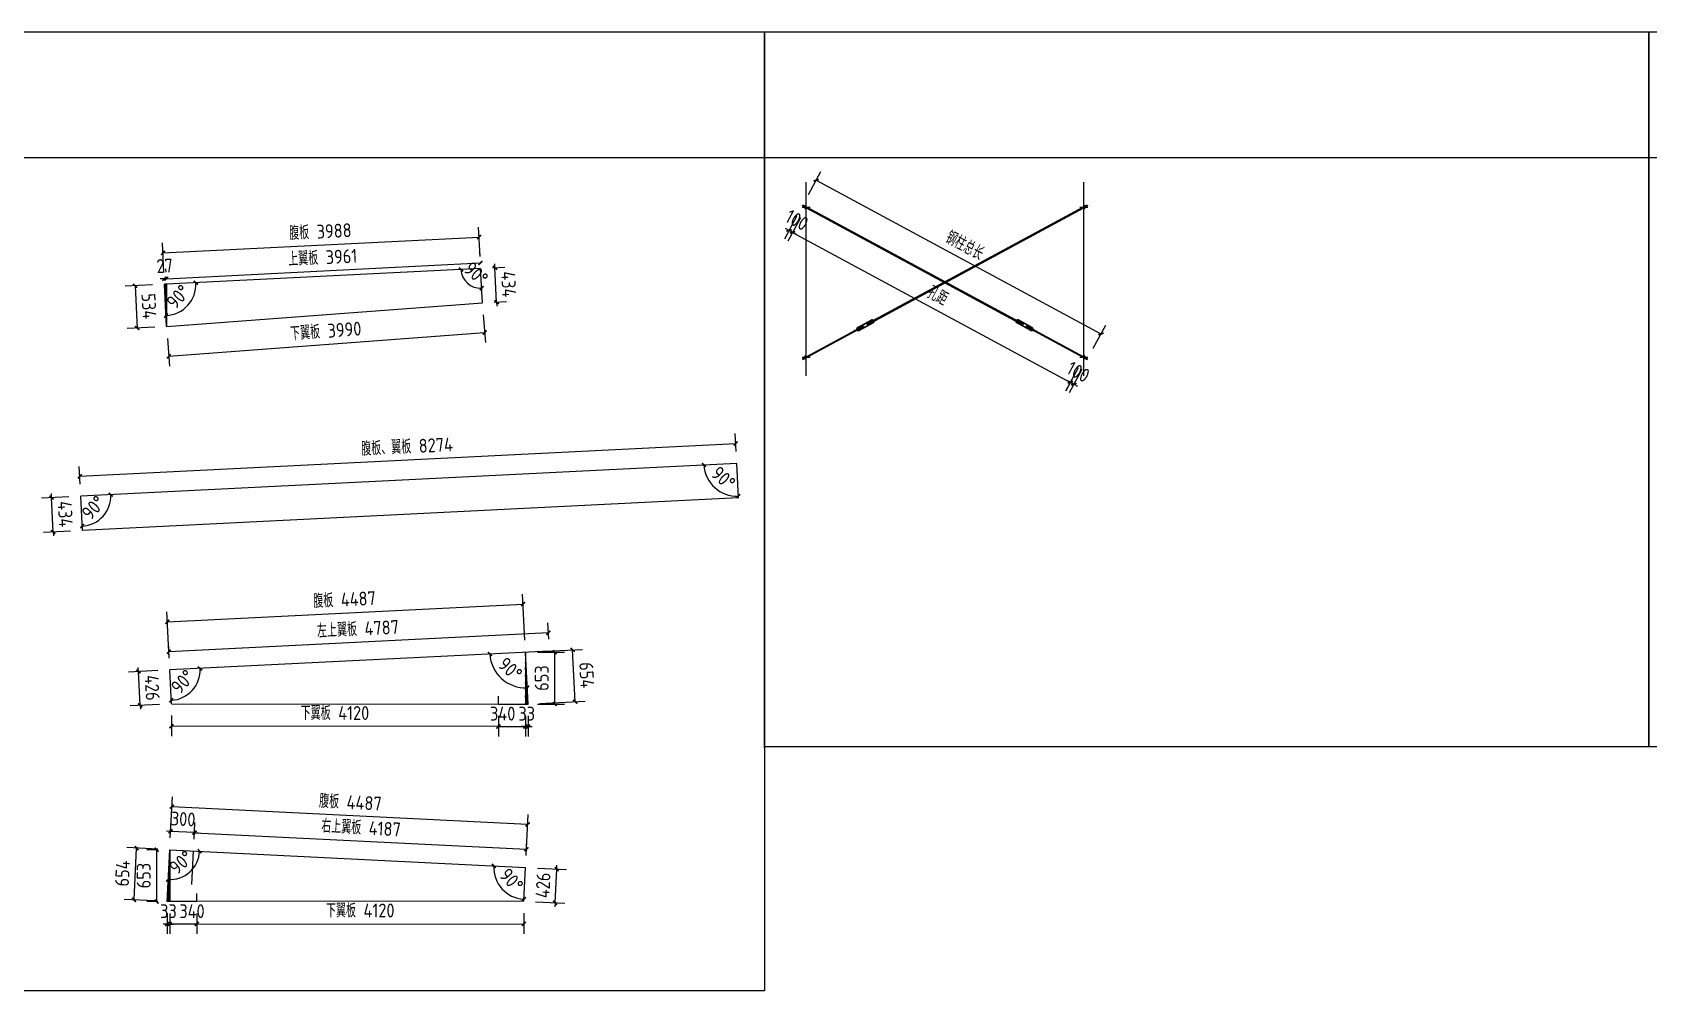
# Model space of a CAD drawing. Extents: x 102162 to 621267, y -39398 to 328893.
# Drawn here: x 547660 to 588387, y 296602 to 320757 of the extents above; entities that cross this region are included whole.
import ezdxf

# ---------------------------------------------------------------- set-up
doc = ezdxf.new("R2010")
doc.units = 0
doc.header["$LTSCALE"] = 1000
doc.header["$MEASUREMENT"] = 0
doc.layers.add('DOTE', color=1, linetype='Continuous')
doc.styles.get("Standard").update_dxf_attribs({"font": 'gbenor.shx', "bigfont": 'gbcbig.shx'})
doc.dimstyles.get("Standard").update_dxf_attribs({"dimscale": 100, "dimtxt": 3.5, "dimasz": 1, "dimexe": 2.5, "dimexo": 3, "dimgap": 1.5, "dimtad": 1, "dimdec": 0, "dimzin": 0, "dimdsep": 46, "dimtxsty": 'Standard', "dimblk": 'ARCHTICK', "dimcen": 0.09, "dimadec": 0, "dimazin": 0, "dimtfac": 1, "dimtdec": 0, "dimtix": 1, "dimtmove": 2, "dimatfit": 3, "dimfxl": 1, "dimtolj": 1, "dimtzin": 0, "dimarcsym": 0})

# ---------------------------------------------------------------- blocks, each defined once
blk = doc.blocks.new('_ArchTick')
at = {"color": 0, "linetype": 'ByBlock', "const_width": 0.4}
blk.add_lwpolyline([(-0.5, -0.5), (0.5, 0.5)], dxfattribs=at)
blk = doc.blocks.new('*D7870')
at = {"color": 0, "lineweight": -2}
for p, q in [((550984, 314545), (550884, 314540)), ((550976, 314706), (550972, 314795)), ((550984, 314545), (551037, 314548)), ((551029, 314709), (551025, 314797)), ((551037, 314548), (551137, 314553))]:
    blk.add_line(p, q, dxfattribs=at)
at = {"layer": 'Defpoints', "color": 0}
for p in [(550991, 314407), (551037, 314548), (551044, 314409)]:
    blk.add_point(p, dxfattribs=at)
at = {"color": 0, "lineweight": -2, "xscale": 100, "yscale": 100, "zscale": 100}
for p, rotation in [((550984, 314545), 2.862405226092966), ((551037, 314548), 182.862405226093)]:
    blk.add_blockref('_ArchTick', p, dxfattribs=dict(at, rotation=rotation))
at = {"color": 0, "insert": (550994, 314871), "char_height": 350, "attachment_point": 5, "rotation": 2.8624}
blk.add_mtext('\\A1;27', dxfattribs=at)
blk = doc.blocks.new('*D7871')
at = {"color": 0, "lineweight": -2}
for p, q in [((551037, 314548), (558950, 314943)), ((558942, 315105), (558938, 315193)), ((551029, 314709), (551025, 314797))]:
    blk.add_line(p, q, dxfattribs=at)
at = {"layer": 'Defpoints', "color": 0}
for p in [(558950, 314943), (551044, 314409), (558957, 314805)]:
    blk.add_point(p, dxfattribs=at)
at = {"color": 0, "lineweight": -2, "xscale": 100, "yscale": 100, "zscale": 100}
for p, rotation in [((558950, 314943), 2.862405226257479), ((551037, 314548), 182.8624052262575)]:
    blk.add_blockref('_ArchTick', p, dxfattribs=dict(at, rotation=rotation))
at = {"color": 0, "insert": (554977, 315082), "char_height": 350, "attachment_point": 5, "rotation": 2.8624}
blk.add_mtext('\\A1;上翼板 3961', dxfattribs=at)
blk = doc.blocks.new('*D7872')
at = {"color": 0, "lineweight": -2}
for p, q in [((559023, 313639), (559075, 312940)), ((551100, 312592), (559057, 313190)), ((551067, 313042), (551119, 312343))]:
    blk.add_line(p, q, dxfattribs=at)
at = {"layer": 'Defpoints', "color": 0}
for p in [(559000, 313938), (551044, 313341), (559057, 313190)]:
    blk.add_point(p, dxfattribs=at)
at = {"color": 0, "lineweight": -2, "xscale": 100, "yscale": 100, "zscale": 100}
for p, rotation in [((559057, 313190), 4.294125659331557), ((551100, 312592), 184.2941256593316)]:
    blk.add_blockref('_ArchTick', p, dxfattribs=dict(at, rotation=rotation))
at = {"color": 0, "insert": (555053, 313227), "char_height": 350, "attachment_point": 5, "rotation": 4.2941}
blk.add_mtext('\\A1;下翼板 3990', dxfattribs=at)
blk = doc.blocks.new('*D7873')
at = {"color": 0, "lineweight": -2}
for p, q in [((550691, 314392), (549998, 314357)), ((550248, 314370), (550301, 313304)), ((550745, 313326), (550051, 313291))]:
    blk.add_line(p, q, dxfattribs=at)
at = {"layer": 'Defpoints', "color": 0}
for p in [(550991, 314407), (550301, 313304), (551044, 313341)]:
    blk.add_point(p, dxfattribs=at)
at = {"color": 0, "lineweight": -2, "xscale": 100, "yscale": 100, "zscale": 100}
for p, rotation in [((550248, 314370), 92.86240522611365), ((550301, 313304), 272.8624052261137)]:
    blk.add_blockref('_ArchTick', p, dxfattribs=dict(at, rotation=rotation))
at = {"color": 0, "insert": (550599, 313853), "char_height": 350, "attachment_point": 5, "rotation": 272.8624}
blk.add_mtext('\\A1;534', dxfattribs=at)
blk = doc.blocks.new('*D7874')
at = {"color": 0, "lineweight": -2}
for p, q in [((559257, 314820), (559566, 314836)), ((559317, 314823), (559312, 314923)), ((559360, 313956), (559317, 314823)), ((559300, 313953), (559610, 313969)), ((559360, 313956), (559365, 313857))]:
    blk.add_line(p, q, dxfattribs=at)
at = {"layer": 'Defpoints', "color": 0}
for p in [(559317, 314823), (558957, 314805), (559000, 313938)]:
    blk.add_point(p, dxfattribs=at)
at = {"color": 0, "lineweight": -2, "xscale": 100, "yscale": 100, "zscale": 100}
for p, rotation in [((559317, 314823), 272.8624052261077), ((559360, 313956), 92.86240522610771)]:
    blk.add_blockref('_ArchTick', p, dxfattribs=dict(at, rotation=rotation))
at = {"color": 0, "insert": (559663, 314406), "char_height": 350, "attachment_point": 5, "rotation": 272.8624}
blk.add_mtext('\\A1;434', dxfattribs=at)
blk = doc.blocks.new('*D7863')
at = {"color": 0, "lineweight": -2}
for p, q in [((558942, 315105), (558905, 315846)), ((550976, 314706), (550939, 315448)), ((550951, 315198), (558917, 315597))]:
    blk.add_line(p, q, dxfattribs=at)
at = {"layer": 'Defpoints', "color": 0}
for p in [(558917, 315597), (550991, 314407), (558957, 314805)]:
    blk.add_point(p, dxfattribs=at)
at = {"color": 0, "lineweight": -2, "xscale": 100, "yscale": 100, "zscale": 100}
for p, rotation in [((558917, 315597), 2.86240522611233), ((550951, 315198), 182.8624052261123)]:
    blk.add_blockref('_ArchTick', p, dxfattribs=dict(at, rotation=rotation))
at = {"color": 0, "insert": (554918, 315734), "char_height": 350, "attachment_point": 5, "rotation": 2.8624}
blk.add_mtext('\\A1;腹板 3988 ', dxfattribs=at)
blk = doc.blocks.new('*D7875')
at = {"color": 0, "lineweight": -2}
blk.add_arc((558957, 314805), 497, 182.8624, 272.8624, dxfattribs=at)
at = {"layer": 'Defpoints', "color": 0}
for p in [(551044, 314409), (558540, 314536), (558957, 314805), (558957, 314805), (559000, 313938)]:
    blk.add_point(p, dxfattribs=at)
at = {"color": 0, "lineweight": -2, "xscale": 100, "yscale": 100, "zscale": 100}
for p, rotation in [((558461, 314780), 92.86240522611186), ((558982, 314309), 2.862405226107274)]:
    blk.add_blockref('_ArchTick', p, dxfattribs=dict(at, rotation=rotation))
at = {"color": 0, "insert": (558842, 314678), "char_height": 350, "attachment_point": 5, "rotation": 317.8624}
blk.add_mtext('\\A1;90°', dxfattribs=at)
blk = doc.blocks.new('*D7876')
at = {"color": 0, "lineweight": -2}
blk.add_arc((550991, 314407), 791, 272.8624, 2.8624, dxfattribs=at)
at = {"layer": 'Defpoints', "color": 0}
for p in [(550991, 314407), (551044, 314409), (558957, 314805), (551420, 313743), (551044, 313341)]:
    blk.add_point(p, dxfattribs=at)
at = {"color": 0, "lineweight": -2, "xscale": 100, "yscale": 100, "zscale": 100}
for p, rotation in [((551781, 314446), 92.86240522611207), ((551030, 313617), 182.8624052261139)]:
    blk.add_blockref('_ArchTick', p, dxfattribs=dict(at, rotation=rotation))
at = {"color": 0, "insert": (551336, 314094), "char_height": 350, "attachment_point": 5, "rotation": 47.8624}
blk.add_mtext('\\A1;90°', dxfattribs=at)
blk = doc.blocks.new('*D7877')
at = {"color": 0, "lineweight": -2}
for p, q in [((548855, 309566), (565383, 310393)), ((565393, 310193), (565370, 310643)), ((548865, 309366), (548842, 309816))]:
    blk.add_line(p, q, dxfattribs=at)
at = {"layer": 'Defpoints', "color": 0}
for p in [(565383, 310393), (565408, 309893), (548880, 309067)]:
    blk.add_point(p, dxfattribs=at)
at = {"color": 0, "lineweight": -2, "xscale": 100, "yscale": 100, "zscale": 100}
for p, rotation in [((565383, 310393), 2.86240522611191), ((548855, 309566), 182.8624052261119)]:
    blk.add_blockref('_ArchTick', p, dxfattribs=dict(at, rotation=rotation))
at = {"color": 0, "insert": (557102, 310316), "char_height": 350, "attachment_point": 5, "rotation": 2.8624}
blk.add_mtext('\\A1;腹板、翼板 8274', dxfattribs=at)
blk = doc.blocks.new('*D7878')
at = {"color": 0, "lineweight": -2}
for p, q in [((548145, 309030), (548140, 309130)), ((548580, 309052), (547895, 309017)), ((548188, 308163), (548145, 309030)), ((548623, 308185), (547938, 308150)), ((548188, 308163), (548193, 308063))]:
    blk.add_line(p, q, dxfattribs=at)
at = {"layer": 'Defpoints', "color": 0}
for p in [(548145, 309030), (548880, 309067), (548923, 308200)]:
    blk.add_point(p, dxfattribs=at)
at = {"color": 0, "lineweight": -2, "xscale": 100, "yscale": 100, "zscale": 100}
for p, rotation in [((548145, 309030), 272.8624052261098), ((548188, 308163), 92.86240522610984)]:
    blk.add_blockref('_ArchTick', p, dxfattribs=dict(at, rotation=rotation))
at = {"color": 0, "insert": (548491, 308613), "char_height": 350, "attachment_point": 5, "rotation": 272.8624}
blk.add_mtext('\\A1;434', dxfattribs=at)
blk = doc.blocks.new('*D7879')
at = {"color": 0, "lineweight": -2}
for p, q in [((551166, 303534), (551165, 303017)), ((559406, 303527), (559406, 303010)), ((559406, 303260), (551165, 303267))]:
    blk.add_line(p, q, dxfattribs=at)
at = {"layer": 'Defpoints', "color": 0}
for p in [(551166, 303834), (559406, 303827), (551165, 303267)]:
    blk.add_point(p, dxfattribs=at)
at = {"color": 0, "lineweight": -2, "xscale": 100, "yscale": 100, "zscale": 100}
for p, rotation in [((551165, 303267), 179.9520881201546), ((559406, 303260), 359.9520881201546)]:
    blk.add_blockref('_ArchTick', p, dxfattribs=dict(at, rotation=rotation))
at = {"color": 0, "insert": (555286, 303600), "char_height": 350, "attachment_point": 5, "rotation": 359.9521}
blk.add_mtext('\\A1;下翼板 4120', dxfattribs=at)
blk = doc.blocks.new('*D7880')
at = {"color": 0, "lineweight": -2}
for p, q in [((560671, 305463), (560650, 305872)), ((560663, 305623), (551100, 305144)), ((551108, 304985), (551088, 305394))]:
    blk.add_line(p, q, dxfattribs=at)
at = {"layer": 'Defpoints', "color": 0}
for p in [(551100, 305144), (560685, 305163), (551123, 304685)]:
    blk.add_point(p, dxfattribs=at)
at = {"color": 0, "lineweight": -2, "xscale": 100, "yscale": 100, "zscale": 100}
for p, rotation in [((560663, 305623), 2.862405226111831), ((551100, 305144), 182.8624052261118)]:
    blk.add_blockref('_ArchTick', p, dxfattribs=dict(at, rotation=rotation))
at = {"color": 0, "insert": (555865, 305720), "char_height": 350, "attachment_point": 5, "rotation": 2.8624}
blk.add_mtext('\\A1;左上翼板 4787', dxfattribs=at)
blk = doc.blocks.new('*D7881')
at = {"color": 0, "lineweight": -2}
for p, q in [((550824, 304670), (550085, 304633)), ((550335, 304646), (550330, 304745)), ((550377, 303795), (550335, 304646)), ((550866, 303819), (550128, 303782)), ((550377, 303795), (550382, 303695))]:
    blk.add_line(p, q, dxfattribs=at)
at = {"layer": 'Defpoints', "color": 0}
for p in [(550335, 304646), (551123, 304685), (551166, 303834)]:
    blk.add_point(p, dxfattribs=at)
at = {"color": 0, "lineweight": -2, "xscale": 100, "yscale": 100, "zscale": 100}
for p, rotation in [((550335, 304646), 272.8624052261073), ((550377, 303795), 92.86240522610726)]:
    blk.add_blockref('_ArchTick', p, dxfattribs=dict(at, rotation=rotation))
at = {"color": 0, "insert": (550681, 304236), "char_height": 350, "attachment_point": 5, "rotation": 272.8624}
blk.add_mtext('\\A1;426', dxfattribs=at)
blk = doc.blocks.new('*D7883')
at = {"color": 0, "lineweight": -2}
for p, q in [((559406, 303527), (559406, 303009)), ((560086, 303527), (560086, 303009)), ((559406, 303259), (560086, 303259))]:
    blk.add_line(p, q, dxfattribs=at)
at = {"layer": 'Defpoints', "color": 0}
for p in [(559406, 303827), (560086, 303827), (560086, 303259)]:
    blk.add_point(p, dxfattribs=at)
at = {"color": 0, "lineweight": -2, "xscale": 100, "yscale": 100, "zscale": 100, "rotation": 180}
blk.add_blockref('_ArchTick', (559406, 303259), dxfattribs=at)
at = {"color": 0, "lineweight": -2, "xscale": 100, "yscale": 100, "zscale": 100}
blk.add_blockref('_ArchTick', (560086, 303259), dxfattribs=at)
at = {"color": 0, "insert": (559512, 303584), "char_height": 350, "attachment_point": 5}
blk.add_mtext('\\A1;340', dxfattribs=at)
blk = doc.blocks.new('*D7884')
at = {"color": 0, "lineweight": -2}
for p, q in [((560386, 305148), (561523, 305205)), ((561339, 303886), (561273, 305193)), ((560451, 303842), (561588, 303898))]:
    blk.add_line(p, q, dxfattribs=at)
at = {"layer": 'Defpoints', "color": 0}
for p in [(560086, 305133), (561273, 305193), (560152, 303827)]:
    blk.add_point(p, dxfattribs=at)
at = {"color": 0, "lineweight": -2, "xscale": 100, "yscale": 100, "zscale": 100}
for p, rotation in [((561273, 305193), 92.86240522611114), ((561339, 303886), 272.8624052261112)]:
    blk.add_blockref('_ArchTick', p, dxfattribs=dict(at, rotation=rotation))
at = {"color": 0, "insert": (561631, 304555), "char_height": 350, "attachment_point": 5, "rotation": 272.8624}
blk.add_mtext('\\A1;654', dxfattribs=at)
blk = doc.blocks.new('*D7887')
at = {"color": 0, "lineweight": -2}
for p, q in [((551802, 298549), (551803, 298032)), ((560043, 298556), (560043, 298038)), ((551803, 298282), (560043, 298288))]:
    blk.add_line(p, q, dxfattribs=at)
at = {"layer": 'Defpoints', "color": 0}
for p in [(551802, 298849), (560043, 298856), (560043, 298288)]:
    blk.add_point(p, dxfattribs=at)
at = {"color": 0, "lineweight": -2, "xscale": 100, "yscale": 100, "zscale": 100}
for p, rotation in [((551803, 298282), 180.0479118798455), ((560043, 298288), 0.04791187984543545)]:
    blk.add_blockref('_ArchTick', p, dxfattribs=dict(at, rotation=rotation))
at = {"color": 0, "insert": (555923, 298622), "char_height": 350, "attachment_point": 5, "rotation": 0.0479}
blk.add_mtext('\\A1;下翼板 4120', dxfattribs=at)
blk = doc.blocks.new('*D7888')
at = {"color": 0, "lineweight": -2}
for p, q in [((551736, 300424), (551757, 300834)), ((551744, 300584), (560108, 300166)), ((560100, 300006), (560121, 300416))]:
    blk.add_line(p, q, dxfattribs=at)
at = {"layer": 'Defpoints', "color": 0}
for p in [(560108, 300166), (551721, 300125), (560085, 299707)]:
    blk.add_point(p, dxfattribs=at)
at = {"color": 0, "lineweight": -2, "xscale": 100, "yscale": 100, "zscale": 100}
for p, rotation in [((551744, 300584), 177.1375947738887), ((560108, 300166), 357.1375947738887)]:
    blk.add_blockref('_ArchTick', p, dxfattribs=dict(at, rotation=rotation))
at = {"color": 0, "insert": (555943, 300711), "char_height": 350, "attachment_point": 5, "rotation": 357.1376}
blk.add_mtext('\\A1;右上翼板 4187', dxfattribs=at)
blk = doc.blocks.new('*D7889')
at = {"color": 0, "lineweight": -2}
for p, q in [((560874, 299667), (560879, 299767)), ((560385, 299692), (561123, 299655)), ((560831, 298816), (560874, 299667)), ((560342, 298841), (561081, 298804)), ((560831, 298816), (560826, 298716))]:
    blk.add_line(p, q, dxfattribs=at)
at = {"layer": 'Defpoints', "color": 0}
for p in [(560085, 299707), (560874, 299667), (560043, 298856)]:
    blk.add_point(p, dxfattribs=at)
at = {"color": 0, "lineweight": -2, "xscale": 100, "yscale": 100, "zscale": 100}
for p, rotation in [((560874, 299667), 267.1375947738928), ((560831, 298816), 87.13759477389273)]:
    blk.add_blockref('_ArchTick', p, dxfattribs=dict(at, rotation=rotation))
at = {"color": 0, "insert": (560528, 299258), "char_height": 350, "attachment_point": 5, "rotation": 87.1376}
blk.add_mtext('\\A1;426', dxfattribs=at)
blk = doc.blocks.new('*D7891')
at = {"color": 0, "lineweight": -2}
for p, q in [((551122, 298549), (551122, 298031)), ((551802, 298549), (551802, 298031)), ((551802, 298281), (551122, 298281))]:
    blk.add_line(p, q, dxfattribs=at)
at = {"layer": 'Defpoints', "color": 0}
for p in [(551122, 298849), (551802, 298849), (551122, 298281)]:
    blk.add_point(p, dxfattribs=at)
at = {"color": 0, "lineweight": -2, "xscale": 100, "yscale": 100, "zscale": 100, "rotation": 180}
blk.add_blockref('_ArchTick', (551122, 298281), dxfattribs=at)
at = {"color": 0, "lineweight": -2, "xscale": 100, "yscale": 100, "zscale": 100}
blk.add_blockref('_ArchTick', (551802, 298281), dxfattribs=at)
at = {"color": 0, "insert": (551684, 298606), "char_height": 350, "attachment_point": 5}
blk.add_mtext('\\A1;340', dxfattribs=at)
blk = doc.blocks.new('*D7892')
at = {"color": 0, "lineweight": -2}
for p, q in [((550823, 300170), (550039, 300209)), ((550223, 298890), (550288, 300196)), ((550757, 298863), (549973, 298902))]:
    blk.add_line(p, q, dxfattribs=at)
at = {"layer": 'Defpoints', "color": 0}
for p in [(550288, 300196), (551122, 300155), (551057, 298848)]:
    blk.add_point(p, dxfattribs=at)
at = {"color": 0, "lineweight": -2, "xscale": 100, "yscale": 100, "zscale": 100}
for p, rotation in [((550288, 300196), 87.13759477388889), ((550223, 298890), 267.1375947738889)]:
    blk.add_blockref('_ArchTick', p, dxfattribs=dict(at, rotation=rotation))
at = {"color": 0, "insert": (549931, 299559), "char_height": 350, "attachment_point": 5, "rotation": 87.1376}
blk.add_mtext('\\A1;654', dxfattribs=at)
blk = doc.blocks.new('*D7896')
at = {"color": 0, "lineweight": -2}
blk.add_arc((551123, 304685), 765, 272.8624, 2.8624, dxfattribs=at)
at = {"layer": 'Defpoints', "color": 0}
for p in [(560685, 305163), (551123, 304685), (551123, 304685), (551166, 303834), (551539, 304042)]:
    blk.add_point(p, dxfattribs=at)
at = {"color": 0, "lineweight": -2, "xscale": 100, "yscale": 100, "zscale": 100}
for p, rotation in [((551887, 304723), 92.8624052261119), ((551162, 303921), 182.8624052261096)]:
    blk.add_blockref('_ArchTick', p, dxfattribs=dict(at, rotation=rotation))
at = {"color": 0, "insert": (551450, 304390), "char_height": 350, "attachment_point": 5, "rotation": 47.8624}
blk.add_mtext('\\A1;90°', dxfattribs=at)
blk = doc.blocks.new('*D7897')
at = {"color": 0, "lineweight": -2}
blk.add_arc((560086, 305133), 897, 182.8624, 272.8624, dxfattribs=at)
at = {"layer": 'Defpoints', "color": 0}
for p in [(560086, 305133), (560685, 305163), (551123, 304685), (559333, 304647), (560152, 303827)]:
    blk.add_point(p, dxfattribs=at)
at = {"color": 0, "lineweight": -2, "xscale": 100, "yscale": 100, "zscale": 100}
for p, rotation in [((559191, 305088), 92.8624052261117), ((560131, 304238), 2.862405226110552)]:
    blk.add_blockref('_ArchTick', p, dxfattribs=dict(at, rotation=rotation))
at = {"color": 0, "insert": (559703, 304709), "char_height": 350, "attachment_point": 5, "rotation": 317.8624}
blk.add_mtext('\\A1;90°', dxfattribs=at)
blk = doc.blocks.new('*D7898')
at = {"color": 0, "lineweight": -2}
blk.add_arc((548880, 309067), 757, 272.8624, 2.8624, dxfattribs=at)
at = {"layer": 'Defpoints', "color": 0}
for p in [(565408, 309893), (548880, 309067), (548880, 309067), (549290, 308431), (548923, 308200)]:
    blk.add_point(p, dxfattribs=at)
at = {"color": 0, "lineweight": -2, "xscale": 100, "yscale": 100, "zscale": 100}
for p, rotation in [((549635, 309104), 92.86240522611175), ((548917, 308311), 182.8624052261109)]:
    blk.add_blockref('_ArchTick', p, dxfattribs=dict(at, rotation=rotation))
at = {"color": 0, "insert": (549200, 308777), "char_height": 350, "attachment_point": 5, "rotation": 47.8624}
blk.add_mtext('\\A1;90°', dxfattribs=at)
blk = doc.blocks.new('*D7899')
at = {"color": 0, "lineweight": -2}
blk.add_arc((551122, 300155), 754, 267.1376, 357.1376, dxfattribs=at)
at = {"layer": 'Defpoints', "color": 0}
for p in [(551122, 300155), (551122, 300155), (551466, 299484), (560085, 299707), (551057, 298848)]:
    blk.add_point(p, dxfattribs=at)
at = {"color": 0, "lineweight": -2, "xscale": 100, "yscale": 100, "zscale": 100}
for p, rotation in [((551875, 300117), 87.1375947738881), ((551085, 299402), 177.1375947738877)]:
    blk.add_blockref('_ArchTick', p, dxfattribs=dict(at, rotation=rotation))
at = {"color": 0, "insert": (551410, 299837), "char_height": 350, "attachment_point": 5, "rotation": 42.1376}
blk.add_mtext('\\A1;90°', dxfattribs=at)
blk = doc.blocks.new('*D7900')
at = {"color": 0, "lineweight": -2}
blk.add_arc((560085, 299707), 798, 177.1376, 267.1376, dxfattribs=at)
at = {"layer": 'Defpoints', "color": 0}
for p in [(551122, 300155), (559375, 299342), (560085, 299707), (560085, 299707), (560043, 298856)]:
    blk.add_point(p, dxfattribs=at)
at = {"color": 0, "lineweight": -2, "xscale": 100, "yscale": 100, "zscale": 100}
for p, rotation in [((559288, 299747), 87.1375947738881), ((560045, 298909), 357.1375947738945)]:
    blk.add_blockref('_ArchTick', p, dxfattribs=dict(at, rotation=rotation))
at = {"color": 0, "insert": (559734, 299389), "char_height": 350, "attachment_point": 5, "rotation": 312.1376}
blk.add_mtext('\\A1;90°', dxfattribs=at)
blk = doc.blocks.new('*D7901')
at = {"color": 0, "lineweight": -2}
blk.add_arc((565408, 309893), 825, 182.8624, 272.8624, dxfattribs=at)
at = {"layer": 'Defpoints', "color": 0}
for p in [(565408, 309893), (565408, 309893), (564715, 309445), (548880, 309067), (565451, 309026)]:
    blk.add_point(p, dxfattribs=at)
at = {"color": 0, "lineweight": -2, "xscale": 100, "yscale": 100, "zscale": 100}
for p, rotation in [((564584, 309852), 92.8624052261118), ((565449, 309069), 2.862405226108153)]:
    blk.add_blockref('_ArchTick', p, dxfattribs=dict(at, rotation=rotation))
at = {"color": 0, "insert": (565072, 309522), "char_height": 350, "attachment_point": 5, "rotation": 317.8624}
blk.add_mtext('\\A1;90°', dxfattribs=at)
blk = doc.blocks.new('*D7912')
at = {"color": 0, "lineweight": -2}
for p, q in [((560386, 305133), (561071, 305133)), ((560821, 305133), (560821, 303827)), ((560386, 303827), (561071, 303827))]:
    blk.add_line(p, q, dxfattribs=at)
at = {"layer": 'Defpoints', "color": 0}
for p in [(560086, 305133), (560086, 303827), (560821, 303827)]:
    blk.add_point(p, dxfattribs=at)
at = {"color": 0, "lineweight": -2, "xscale": 100, "yscale": 100, "zscale": 100}
for p, rotation in [((560821, 305133), 90), ((560821, 303827), 270)]:
    blk.add_blockref('_ArchTick', p, dxfattribs=dict(at, rotation=rotation))
at = {"color": 0, "insert": (560496, 304480), "char_height": 350, "attachment_point": 5, "rotation": 90}
blk.add_mtext('\\A1;653', dxfattribs=at)
blk = doc.blocks.new('*D7913')
at = {"color": 0, "lineweight": -2}
for p, q in [((560086, 303527), (560086, 303009)), ((560152, 303527), (560152, 303009)), ((560086, 303259), (559986, 303259)), ((560086, 303259), (560152, 303259)), ((560152, 303259), (560252, 303259))]:
    blk.add_line(p, q, dxfattribs=at)
at = {"layer": 'Defpoints', "color": 0}
for p in [(560086, 303827), (560152, 303827), (560152, 303259)]:
    blk.add_point(p, dxfattribs=at)
at = {"color": 0, "lineweight": -2, "xscale": 100, "yscale": 100, "zscale": 100}
blk.add_blockref('_ArchTick', (560086, 303259), dxfattribs=at)
at = {"color": 0, "lineweight": -2, "xscale": 100, "yscale": 100, "zscale": 100, "rotation": 180}
blk.add_blockref('_ArchTick', (560152, 303259), dxfattribs=at)
at = {"color": 0, "insert": (560119, 303584), "char_height": 350, "attachment_point": 5}
blk.add_mtext('\\A1;33', dxfattribs=at)
blk = doc.blocks.new('*D7914')
at = {"color": 0, "lineweight": -2}
for p, q in [((550822, 300155), (550542, 300155)), ((550792, 300155), (550792, 298849)), ((550822, 298849), (550542, 298849))]:
    blk.add_line(p, q, dxfattribs=at)
at = {"layer": 'Defpoints', "color": 0}
for p in [(551122, 300155), (550792, 298849), (551122, 298849)]:
    blk.add_point(p, dxfattribs=at)
at = {"color": 0, "lineweight": -2, "xscale": 100, "yscale": 100, "zscale": 100}
for p, rotation in [((550792, 300155), 90), ((550792, 298849), 270)]:
    blk.add_blockref('_ArchTick', p, dxfattribs=dict(at, rotation=rotation))
at = {"color": 0, "insert": (550467, 299502), "char_height": 350, "attachment_point": 5, "rotation": 90}
blk.add_mtext('\\A1;653', dxfattribs=at)
blk = doc.blocks.new('*D7915')
at = {"color": 0, "lineweight": -2}
for p, q in [((551057, 298549), (551057, 298031)), ((551122, 298549), (551122, 298031)), ((551057, 298281), (550957, 298281)), ((551057, 298281), (551122, 298281)), ((551122, 298281), (551222, 298281))]:
    blk.add_line(p, q, dxfattribs=at)
at = {"layer": 'Defpoints', "color": 0}
for p in [(551057, 298849), (551122, 298849), (551122, 298281)]:
    blk.add_point(p, dxfattribs=at)
at = {"color": 0, "lineweight": -2, "xscale": 100, "yscale": 100, "zscale": 100}
blk.add_blockref('_ArchTick', (551057, 298281), dxfattribs=at)
at = {"color": 0, "lineweight": -2, "xscale": 100, "yscale": 100, "zscale": 100, "rotation": 180}
blk.add_blockref('_ArchTick', (551122, 298281), dxfattribs=at)
at = {"color": 0, "insert": (551090, 298606), "char_height": 350, "attachment_point": 5}
blk.add_mtext('\\A1;33', dxfattribs=at)
blk = doc.blocks.new('*D8768')
at = {"color": 0, "lineweight": -2}
for p, q in [((567216, 316669), (567530, 317250)), ((567411, 317030), (574587, 313155)), ((574392, 312794), (574706, 313375))]:
    blk.add_line(p, q, dxfattribs=at)
at = {"layer": 'Defpoints', "color": 0}
for p in [(567074, 316405), (574587, 313155), (574250, 312530)]:
    blk.add_point(p, dxfattribs=at)
at = {"color": 0, "lineweight": -2, "xscale": 100, "yscale": 100, "zscale": 100}
for p, rotation in [((567411, 317030), 151.6309537066674), ((574587, 313155), 331.6309537066674)]:
    blk.add_blockref('_ArchTick', p, dxfattribs=dict(at, rotation=rotation))
at = {"color": 0, "insert": (571158, 315387), "char_height": 350, "attachment_point": 5, "rotation": 331.631}
blk.add_mtext('\\A1;钢柱总长', dxfattribs=at)
blk = doc.blocks.new('*D8769')
at = {"color": 0, "lineweight": -2}
for p, q in [((567013, 316083), (566696, 315495)), ((566815, 315715), (573815, 311935)), ((574013, 312303), (573696, 311715))]:
    blk.add_line(p, q, dxfattribs=at)
at = {"layer": 'Defpoints', "color": 0}
for p in [(567156, 316347), (574156, 312567), (573815, 311935)]:
    blk.add_point(p, dxfattribs=at)
at = {"color": 0, "lineweight": -2, "xscale": 100, "yscale": 100, "zscale": 100}
for p, rotation in [((566815, 315715), 151.6309537067207), ((573815, 311935), 331.6309537067207)]:
    blk.add_blockref('_ArchTick', p, dxfattribs=dict(at, rotation=rotation))
at = {"color": 0, "insert": (570475, 314121), "char_height": 350, "attachment_point": 5, "rotation": 331.631}
blk.add_mtext('\\A1;孔距', dxfattribs=at)
blk = doc.blocks.new('*D8770')
at = {"color": 0, "lineweight": -2}
for p, q in [((566925, 316130), (566609, 315544)), ((567013, 316083), (566697, 315496)), ((566727, 315764), (566640, 315811)), ((566815, 315716), (566727, 315764)), ((566815, 315716), (566903, 315669))]:
    blk.add_line(p, q, dxfattribs=at)
at = {"layer": 'Defpoints', "color": 0}
for p in [(567068, 316394), (567156, 316347), (566727, 315764)]:
    blk.add_point(p, dxfattribs=at)
at = {"color": 0, "lineweight": -2, "xscale": 100, "yscale": 100, "zscale": 100}
for p, rotation in [((566727, 315764), 331.6309537067578), ((566815, 315716), 151.6309537067578)]:
    blk.add_blockref('_ArchTick', p, dxfattribs=dict(at, rotation=rotation))
at = {"color": 0, "insert": (566926, 316026), "char_height": 350, "attachment_point": 5, "rotation": 331.631}
blk.add_mtext('\\A1;100', dxfattribs=at)
blk = doc.blocks.new('*D8771')
at = {"color": 0, "lineweight": -2}
for p, q in [((574013, 312303), (573697, 311717)), ((573816, 311937), (573728, 311985)), ((574101, 312255), (573785, 311670)), ((573816, 311937), (573904, 311889)), ((573904, 311889), (573992, 311842))]:
    blk.add_line(p, q, dxfattribs=at)
at = {"layer": 'Defpoints', "color": 0}
for p in [(574156, 312567), (574244, 312519), (573904, 311889)]:
    blk.add_point(p, dxfattribs=at)
at = {"color": 0, "lineweight": -2, "xscale": 100, "yscale": 100, "zscale": 100}
for p, rotation in [((573816, 311937), 331.6309537066651), ((573904, 311889), 151.6309537066651)]:
    blk.add_blockref('_ArchTick', p, dxfattribs=dict(at, rotation=rotation))
at = {"color": 0, "insert": (574014, 312199), "char_height": 350, "attachment_point": 5, "rotation": 331.631}
blk.add_mtext('\\A1;100', dxfattribs=at)
blk = doc.blocks.new('*D9481')
at = {"color": 0, "lineweight": -2}
for p, q in [((551063, 305900), (560025, 306348)), ((560071, 305433), (560013, 306598)), ((551108, 304985), (551050, 306150))]:
    blk.add_line(p, q, dxfattribs=at)
at = {"layer": 'Defpoints', "color": 0}
for p in [(560025, 306348), (560086, 305133), (551123, 304685)]:
    blk.add_point(p, dxfattribs=at)
at = {"color": 0, "lineweight": -2, "xscale": 100, "yscale": 100, "zscale": 100}
for p, rotation in [((560025, 306348), 2.862405226097013), ((551063, 305900), 182.862405226097)]:
    blk.add_blockref('_ArchTick', p, dxfattribs=dict(at, rotation=rotation))
at = {"color": 0, "insert": (555527, 306460), "char_height": 350, "attachment_point": 5, "rotation": 2.8624}
blk.add_mtext('\\A1;腹板 4487', dxfattribs=at)
blk = doc.blocks.new('*D9482')
at = {"color": 0, "lineweight": -2}
for p, q in [((551137, 300454), (551189, 301488)), ((560139, 300790), (551176, 301238)), ((560100, 300006), (560152, 301040))]:
    blk.add_line(p, q, dxfattribs=at)
at = {"layer": 'Defpoints', "color": 0}
for p in [(551176, 301238), (551122, 300155), (560085, 299707)]:
    blk.add_point(p, dxfattribs=at)
at = {"color": 0, "lineweight": -2, "xscale": 100, "yscale": 100, "zscale": 100}
for p, rotation in [((551176, 301238), 177.137594773903), ((560139, 300790), 357.137594773903)]:
    blk.add_blockref('_ArchTick', p, dxfattribs=dict(at, rotation=rotation))
at = {"color": 0, "insert": (555675, 301351), "char_height": 350, "attachment_point": 5, "rotation": 357.1376}
blk.add_mtext('\\A1;腹板 4487', dxfattribs=at)
blk = doc.blocks.new('*D9483')
at = {"color": 0, "lineweight": -2}
for p, q in [((551145, 300618), (551045, 300623)), ((551137, 300454), (551158, 300868)), ((551745, 300588), (551145, 300618)), ((551736, 300424), (551757, 300838)), ((551745, 300588), (551845, 300583))]:
    blk.add_line(p, q, dxfattribs=at)
at = {"layer": 'Defpoints', "color": 0}
for p in [(551145, 300618), (551122, 300155), (551721, 300125)]:
    blk.add_point(p, dxfattribs=at)
at = {"color": 0, "lineweight": -2, "xscale": 100, "yscale": 100, "zscale": 100}
for p, rotation in [((551145, 300618), 357.137594774103), ((551745, 300588), 177.1375947741031)]:
    blk.add_blockref('_ArchTick', p, dxfattribs=dict(at, rotation=rotation))
at = {"color": 0, "insert": (551461, 300928), "char_height": 350, "attachment_point": 5, "rotation": 357.1376}
blk.add_mtext('\\A1;300', dxfattribs=at)

msp = doc.modelspace()

# ---------------------------------------------------------------- hatches: boundary and pattern name
h = msp.add_hatch()
h.set_pattern_fill('ACAD_ISO04W100', color=256, scale=5, style=0)
h.set_pattern_definition([(0, (-207447.2157, 228332.692), (0, 3.75), [18, -2.25, 0.375, -2.25])])
h.paths.add_polyline_path([(574155.8, 312580.9), (574117.8, 312601.5), (574111.8, 312590.5), (574155.8, 312566.7)])
h.paths.add_polyline_path([(574111.8, 312590.5), (574105.9, 312579.5), (574129.5, 312566.7), (574155.8, 312566.7)])
h.paths.add_polyline_path([(574155.8, 312566.7), (574129.5, 312566.7), (574149.9, 312555.7)])
h.paths.add_polyline_path([(574191, 312547.7, -0.0796236), (574183.3, 312537.7), (574237.9, 312508.2), (574243.8, 312519.2)])
h.paths.add_polyline_path([(574195.2, 312559.7, -0.0796236), (574191, 312547.7), (574243.8, 312519.2), (574249.8, 312530.2)])
h.paths.add_polyline_path([(574155.8, 312566.7), (574149.9, 312555.7), (574155.8, 312552.5)])
h.paths.add_polyline_path([(574243.8, 316394.2), (574237.9, 316405.2), (574183.3, 316375.8, -0.0796236), (574191, 316365.7)])
h.paths.add_polyline_path([(574249.8, 316383.2), (574243.8, 316394.2), (574191, 316365.7, -0.0796236), (574195.2, 316353.8)])
h.paths.add_polyline_path([(574155.8, 316346.7), (574129.5, 316346.7), (574105.9, 316334), (574111.8, 316323)])
h.paths.add_polyline_path([(574155.8, 316346.7), (574111.8, 316323), (574117.8, 316312), (574155.8, 316332.5)])
h.paths.add_polyline_path([(574149.9, 316357.7), (574129.5, 316346.7), (574155.8, 316346.7)])
h.paths.add_polyline_path([(574155.8, 316360.9), (574149.9, 316357.7), (574155.8, 316346.7)])
h.paths.add_polyline_path([(567073.8, 316405.2), (567067.8, 316394.2), (567120.6, 316365.7, -0.0796236), (567128.3, 316375.8)])
h.paths.add_polyline_path([(567067.8, 316394.2), (567061.9, 316383.2), (567116.5, 316353.8, -0.0796236), (567120.6, 316365.7)])
h.paths.add_polyline_path([(567182.1, 316346.7), (567155.8, 316346.7), (567199.8, 316323), (567205.8, 316334)])
h.paths.add_polyline_path([(567155.8, 316346.7), (567155.8, 316332.5), (567193.9, 316312), (567199.8, 316323)])
h.paths.add_polyline_path([(567161.8, 316357.7), (567155.8, 316346.7), (567182.1, 316346.7)])
h.paths.add_polyline_path([(567161.8, 316357.7), (567155.8, 316360.9), (567155.8, 316346.7)])
h.paths.add_polyline_path([(567199.8, 312590.5), (567193.9, 312601.5), (567155.8, 312580.9), (567155.8, 312566.7)])
h.paths.add_polyline_path([(567205.8, 312579.5), (567199.8, 312590.5), (567155.8, 312566.7), (567182.1, 312566.7)])
h.paths.add_polyline_path([(567182.1, 312566.7), (567155.8, 312566.7), (567161.8, 312555.7)])
h.paths.add_polyline_path([(567155.8, 312566.7), (567155.8, 312552.5), (567161.8, 312555.7)])
h.paths.add_polyline_path([(567116.5, 312559.7), (567061.9, 312530.2), (567067.8, 312519.2), (567120.6, 312547.7, -0.0796236)])
h.paths.add_polyline_path([(567120.6, 312547.7), (567067.8, 312519.2), (567073.8, 312508.2), (567128.3, 312537.7, -0.0796236)])
h = msp.add_hatch()
h.set_pattern_fill('ANSI31', color=256, scale=2, style=0)
h.set_pattern_definition([(45, (129025.5632, 227765.6762), (-2.24506403, 2.24506403), [])])
h.paths.add_polyline_path([(551044.2, 313341), (551044.2, 314409.5), (550990.9, 314406.8)])
h = msp.add_hatch()
h.set_pattern_fill('ANSI31', color=256, scale=5, style=0)
h.set_pattern_definition([(45, (-207447.216, 228332.692), (-5.612660076, 5.612660076), [])])
h.paths.add_polyline_path([(568812, 313498, -0.3027756), (568847.9, 313494.6), (568857.2, 313499.7, 0.3292444), (568807.2, 313506.8), (568562, 313374.3), (568583, 313374.3)])
h.paths.add_polyline_path([(568583, 313374.3), (568562, 313374.3), (568455.2, 313316.7, 0.3292431), (568433.8, 313271), (568443.1, 313276.1, -0.3027756), (568460, 313307.9)])
h.paths.add_polyline_path([(568740.9, 313374.3), (568719.8, 313374.3), (568490.9, 313250.7, -0.3027756), (568455, 313254.1), (568445.6, 313249, 0.3292444), (568495.6, 313241.9)])
h.paths.add_polyline_path([(568443.1, 313276.1), (568433.8, 313271, 0.0747719), (568438, 313259.1), (568446.8, 313263.9, -0.0990195)])
h.paths.add_polyline_path([(568446.8, 313263.9), (568438, 313259.1, 0.0747719), (568445.6, 313249), (568455, 313254.1, -0.0990195)])
h.paths.add_polyline_path([(568607.4, 313350.6), (568601.5, 313361.6), (568443.1, 313276.1, 0.0990195), (568446.8, 313263.9)])
h.paths.add_polyline_path([(568613.4, 313339.6), (568607.4, 313350.6), (568446.8, 313263.9, 0.0990195), (568455, 313254.1)], flags=17)
h.paths.add_polyline_path([(568438, 313259.1, -0.0747719), (568433.8, 313271), (568337.5, 313219), (568343.4, 313208)])
h.paths.add_polyline_path([(568445.6, 313249, -0.0747719), (568438, 313259.1), (568343.4, 313208), (568349.4, 313197)])
h.paths.add_polyline_path([(568856, 313484.8, 0.0990195), (568847.9, 313494.6), (568689.5, 313409.1), (568695.4, 313398.1)], flags=17)
h.paths.add_polyline_path([(568859.7, 313472.6, 0.0990195), (568856, 313484.8), (568695.4, 313398.1), (568701.4, 313387.1)])
h.paths.add_polyline_path([(568959.4, 313540.6), (568953.4, 313551.6), (568857.2, 313499.7, -0.0747719), (568864.8, 313489.6)])
h.paths.add_polyline_path([(568965.3, 313529.6), (568959.4, 313540.6), (568864.8, 313489.6, -0.0747719), (568869.1, 313477.7)])
h.paths.add_polyline_path([(568857.2, 313499.7), (568847.9, 313494.6, -0.0990195), (568856, 313484.8), (568864.8, 313489.6, 0.0747719)])
h.paths.add_polyline_path([(568864.8, 313489.6), (568856, 313484.8, -0.0990195), (568859.7, 313472.6), (568869.1, 313477.7, 0.0747719)])
h = msp.add_hatch()
h.set_pattern_fill('ANSI31', color=256, scale=5, style=0)
h.set_pattern_definition([(135, (1348758.88, 228332.692), (5.612660076, 5.612660076), [])])
h.paths.add_polyline_path([(572499.7, 313498, 0.3027756), (572463.8, 313494.6), (572454.5, 313499.7, -0.3292444), (572504.5, 313506.8), (572749.7, 313374.3), (572728.6, 313374.3)])
h.paths.add_polyline_path([(572728.6, 313374.3), (572749.7, 313374.3), (572856.4, 313316.7, -0.3292431), (572877.9, 313271), (572868.6, 313276.1, 0.3027756), (572851.7, 313307.9)])
h.paths.add_polyline_path([(572570.8, 313374.3), (572591.8, 313374.3), (572820.8, 313250.7, 0.3027756), (572856.7, 313254.1), (572866, 313249, -0.3292444), (572816, 313241.9)])
h.paths.add_polyline_path([(572868.6, 313276.1), (572877.9, 313271, -0.0747719), (572873.6, 313259.1), (572864.8, 313263.9, 0.0990195)])
h.paths.add_polyline_path([(572864.8, 313263.9), (572873.6, 313259.1, -0.0747719), (572866, 313249), (572856.7, 313254.1, 0.0990195)])
h.paths.add_polyline_path([(572704.2, 313350.6), (572710.2, 313361.6), (572868.6, 313276.1, -0.0990195), (572864.8, 313263.9)])
h.paths.add_polyline_path([(572698.3, 313339.6), (572704.2, 313350.6), (572864.8, 313263.9, -0.0990195), (572856.7, 313254.1)], flags=17)
h.paths.add_polyline_path([(572873.6, 313259.1, 0.0747719), (572877.9, 313271), (572974.2, 313219), (572968.2, 313208)])
h.paths.add_polyline_path([(572866, 313249, 0.0747719), (572873.6, 313259.1), (572968.2, 313208), (572962.3, 313197)])
h.paths.add_polyline_path([(572455.7, 313484.8, -0.0990195), (572463.8, 313494.6), (572622.2, 313409.1), (572616.3, 313398.1)], flags=17)
h.paths.add_polyline_path([(572451.9, 313472.6, -0.0990195), (572455.7, 313484.8), (572616.3, 313398.1), (572610.3, 313387.1)])
h.paths.add_polyline_path([(572352.3, 313540.6), (572358.2, 313551.6), (572454.5, 313499.7, 0.0747719), (572446.9, 313489.6)])
h.paths.add_polyline_path([(572346.3, 313529.6), (572352.3, 313540.6), (572446.9, 313489.6, 0.0747719), (572442.6, 313477.7)])
h.paths.add_polyline_path([(572454.5, 313499.7), (572463.8, 313494.6, 0.0990195), (572455.7, 313484.8), (572446.9, 313489.6, -0.0747719)])
h.paths.add_polyline_path([(572446.9, 313489.6), (572455.7, 313484.8, 0.0990195), (572451.9, 313472.6), (572442.6, 313477.7, -0.0747719)])
h = msp.add_hatch()
h.set_pattern_fill('ANSI31', color=256, scale=2, style=0)
h.set_pattern_definition([(45, (128421.3655, 286569.074), (-2.24506403, 2.24506403), [])])
h.paths.add_polyline_path([(560086.2, 303827.2), (560151.5, 303827.2), (560086.2, 305133.2)])
h = msp.add_hatch()
h.set_pattern_fill('ANSI31', color=256, scale=2, style=0)
h.set_pattern_definition([(135, (982787.0682, 281590.703), (2.24506403, 2.24506403), [])])
h.paths.add_polyline_path([(551122.2, 300154.8), (551056.9, 298848.8), (551122.2, 298848.8)])

# ---------------------------------------------------------------- linework, layer by layer
for p, q in [((566111.7, 317601.7), (566111.7, 296601.7)), ((567061.9, 316383.2), (567073.8, 316405.2)), ((567061.9, 316383.2), (572610.3, 313387.1)), ((567073.8, 316405.2), (572622.2, 313409.1)), ((567155.8, 316396.7), (567145.8, 316396.7)), ((567145.8, 316396.7), (567145.8, 316296.7)), ((567145.8, 316296.7), (567155.8, 316296.7)), ((567149.9, 316335.7), (567161.8, 316357.7)), ((567155.8, 316346.7), (567155.8, 316396.7)), ((567155.8, 316296.7), (567155.8, 316346.7)), ((567193.9, 316312), (567205.8, 316334)), ((568689.5, 313409.1), (574237.9, 316405.2)), ((568701.4, 313387.1), (574249.8, 316383.2)), ((574105.9, 316334), (574117.8, 316312)), ((574149.9, 316357.7), (574161.8, 316335.7)), ((574155.8, 316346.7), (574155.8, 316396.7)), ((574155.8, 316396.7), (574165.8, 316396.7)), ((574155.8, 316296.7), (574155.8, 316346.7)), ((574165.8, 316296.7), (574155.8, 316296.7)), ((574165.8, 316396.7), (574165.8, 316296.7)), ((574237.9, 316405.2), (574249.8, 316383.2)), ((551044.2, 314409.5), (550990.9, 314406.8)), ((551044.2, 313341), (550990.9, 314406.8)), ((558957, 314805.1), (551044.2, 314409.5)), ((551044.2, 313341), (559000.4, 313938.4)), ((567061.9, 312530.2), (568601.5, 313361.6)), ((567073.8, 312508.2), (568613.4, 313339.6)), ((568337.5, 313219), (568349.4, 313197)), ((568455.2, 313316.7), (568807.2, 313506.8)), ((568460, 313307.9), (568812, 313498)), ((568490.9, 313250.7), (568842.8, 313440.8)), ((568495.6, 313241.9), (568847.6, 313432)), ((568601.5, 313361.6), (568613.4, 313339.6)), ((568689.5, 313409.1), (568701.4, 313387.1)), ((568953.4, 313551.6), (568965.3, 313529.6)), ((572358.2, 313551.6), (572346.3, 313529.6)), ((572816, 313241.9), (572464.1, 313432)), ((572820.8, 313250.7), (572468.8, 313440.8)), ((572851.7, 313307.9), (572499.7, 313498)), ((572856.4, 313316.7), (572504.5, 313506.8)), ((572622.2, 313409.1), (572610.3, 313387.1)), ((572710.2, 313361.6), (572698.3, 313339.6)), ((572698.3, 313339.6), (574237.9, 312508.2)), ((572710.2, 313361.6), (574249.8, 312530.2)), ((572974.2, 313219), (572962.3, 313197)), ((567061.9, 312530.2), (567073.8, 312508.2)), ((567155.8, 312616.7), (567145.8, 312616.7)), ((567145.8, 312616.7), (567145.8, 312516.7)), ((567145.8, 312516.7), (567155.8, 312516.7)), ((567149.9, 312577.7), (567161.8, 312555.7)), ((567155.8, 312566.7), (567155.8, 312616.7)), ((567155.8, 312516.7), (567155.8, 312566.7)), ((567193.9, 312601.5), (567205.8, 312579.5)), ((574105.9, 312579.5), (574117.8, 312601.5)), ((574149.9, 312555.7), (574161.8, 312577.7)), ((574155.8, 312566.7), (574155.8, 312616.7)), ((574155.8, 312616.7), (574165.8, 312616.7)), ((574155.8, 312516.7), (574155.8, 312566.7)), ((574165.8, 312516.7), (574155.8, 312516.7)), ((574165.8, 312616.7), (574165.8, 312516.7)), ((574237.9, 312508.2), (574249.8, 312530.2)), ((565407.7, 309893), (548879.7, 309066.6)), ((565451.1, 309026.1), (548923, 308199.7)), ((560685.5, 305163.1), (551123.4, 304685)), ((551165.9, 303834.1), (560151.6, 303826.6)), ((559406.2, 303827.2), (559406.2, 304028.9)), ((588386.7, 302751.7), (566111.7, 302751.7)), ((551122.2, 300154.8), (560085, 299706.7)), ((551802.2, 298848.8), (551802.2, 299050.5)), ((560042.5, 298855.7), (551056.9, 298848.2))]:
    msp.add_line(p, q)
at = {"color": 6}
for p, q in [((567055.8, 316346.7), (567255.8, 316346.7)), ((574055.8, 316346.7), (574255.8, 316346.7)), ((567055.8, 312566.7), (567255.8, 312566.7)), ((574055.8, 312566.7), (574255.8, 312566.7))]:
    msp.add_line(p, q, dxfattribs=at)
at = {"color": 2}
for p, q in [((551044.2, 314409.5), (551044.2, 313341)), ((559000.4, 313938.4), (558957, 314805.1)), ((565451.1, 309026.1), (565407.7, 309893)), ((548923, 308199.7), (548879.7, 309066.6)), ((560086.2, 305133.2), (560086.2, 303827.2)), ((560151.6, 303826.6), (560086.2, 305133.2)), ((551165.9, 303834.1), (551123.4, 304685)), ((559406.2, 303827.2), (560151.5, 303827.2)), ((551056.9, 298848.2), (551122.2, 300154.8)), ((551122.2, 300154.8), (551122.2, 298848.8)), ((551678.9, 299273.9), (551721.5, 300124.8)), ((560042.5, 298855.7), (560085, 299706.7)), ((551802.2, 298848.8), (551056.9, 298848.8))]:
    msp.add_line(p, q, dxfattribs=at)
for points in [[(532811.7, 317601.7), (566111.7, 317601.7), (566111.7, 320757.4), (532811.7, 320757.4)], [(566111.7, 317601.7), (588386.7, 317601.7), (588386.7, 320757.4), (566111.7, 320757.4)], [(598886.7, 320757.4), (588386.7, 320757.4), (588386.7, 317601.7), (598886.7, 317601.7)], [(588386.7, 317601.7), (598886.7, 317601.7), (598886.7, 302751.7), (588386.7, 302751.7)]]:
    msp.add_lwpolyline(points, close=True)
for points in [[(566111.7, 296601.7), (532811.7, 296601.7), (532811.7, 317601.7), (566111.7, 317601.7)], [(566111.7, 302723.4), (566111.7, 317601.7), (588386.7, 317601.7), (588386.7, 302751.7)]]:
    msp.add_lwpolyline(points)
for centre, radius, start, end in [((567155.8, 316346.7), 40, 90, 270), ((574155.8, 316346.7), 40, 270, 90), ((568475.4, 313279.3), 42.5, 118.36905, 298.36958), ((568475.4, 313279.3), 32.5, 118.36905, 298.36965), ((568827.4, 313469.4), 42.5, 298.36867, 118.36945), ((568827.4, 313469.4), 32.5, 298.36905, 118.36905), ((572484.3, 313469.4), 42.5, 61.63055, 241.63133), ((572484.3, 313469.4), 32.5, 61.63095, 241.63095), ((572836.2, 313279.3), 42.5, 241.63042, 61.63095), ((572836.2, 313279.3), 32.5, 241.63035, 61.63095), ((567155.8, 312566.7), 40, 90, 270), ((574155.8, 312566.7), 40, 270, 90)]:
    msp.add_arc(centre, radius, start, end)
at = {"layer": 'DOTE'}
for p, q in [((567155.8, 312096.7), (567155.8, 316978.1)), ((574155.8, 312096.7), (574155.8, 316978.1))]:
    msp.add_line(p, q, dxfattribs=at)

# ---------------------------------------------------------------- dimensions: what is measured, and where the dimension line sits
for p1, p2, distance, text, picture, middle in [((567073.8, 316405.2), (574249.8, 312530.2), 710.3, '钢柱总长', '*D8768', (571158.3, 315387.2)), ((567155.8, 316346.7), (574155.8, 312566.7), -717.8, '孔距', '*D8769', (570474.7, 314121.3))]:
    dim = msp.add_aligned_dim(p1=p1, p2=p2, distance=distance, text=text, dimstyle='Standard')
    dim.commit()
    dim.dimension.update_dxf_attribs({"geometry": picture, "text_midpoint": middle})
at = {"color": 3}
for p1, p2, distance, text, picture, middle in [((550990.9, 314406.8), (558957, 314805.1), 792.5, '腹板 3988 ', '*D7863', (554917.6, 315733.7)), ((551044.2, 313341), (559000.4, 313938.4), -750.9, '下翼板 3990', '*D7872', (555053.3, 313226.6)), ((548879.7, 309066.6), (565407.7, 309893), 500.4, '腹板、翼板 8274', '*D7877', (557101.9, 310315.8)), ((551123.4, 304685), (560086.2, 305133.2), 1216.7, '腹板 4487', '*D9481', (555527.2, 306460.5)), ((560685.5, 305163.1), (551123.4, 304685), -460, '左上翼板 4787', '*D7880', (555864.7, 305719.6)), ((559406.2, 303827.2), (551165.9, 303834.1), 567.2, '下翼板 4120', '*D7879', (555285.9, 303600)), ((560085, 299706.7), (551122.2, 300154.8), -1085, '腹板 4487', '*D9482', (555674.6, 301350.5)), ((551721.5, 300124.8), (560085, 299706.7), 460, '右上翼板 4187', '*D7888', (555943, 300711.3)), ((551802.2, 298848.8), (560042.5, 298855.7), -567.2, '下翼板 4120', '*D7887', (555922.5, 298621.6))]:
    dim = msp.add_aligned_dim(p1=p1, p2=p2, distance=distance, text=text, dimstyle='Standard', override={"dimlfac": 0.5}, dxfattribs=at)
    dim.commit()
    dim.dimension.update_dxf_attribs({"geometry": picture, "text_midpoint": middle})
for p1, p2, distance, picture, middle in [((567155.8, 316346.7), (567067.8, 316394.2), 716.3, '*D8770', (566925.9, 316026.2)), ((574155.8, 312566.7), (574243.8, 312519.2), -715.7, '*D8771', (574014.2, 312199.2))]:
    dim = msp.add_aligned_dim(p1=p1, p2=p2, distance=distance, dimstyle='Standard')
    dim.commit()
    dim.dimension.update_dxf_attribs({"geometry": picture, "text_midpoint": middle})
dim = msp.add_linear_dim(base=(558950.1, 314943.3), p1=(551044.2, 314409.5), p2=(558957, 314805.1), angle=182.86241, text='上翼板 3961', dimstyle='Standard', override={"dimlfac": 0.5}, dxfattribs=at)
dim.commit()
dim.dimension.update_dxf_attribs({"geometry": '*D7871', "text_midpoint": (554976.9, 315081.6)})
for p1, p2, distance, picture, middle in [((550990.9, 314406.8), (551044.2, 314409.5), 138.3, '*D7870', (550994.4, 314870.9)), ((559000.4, 313938.4), (558957, 314805.1), -359.9, '*D7874', (559662.8, 314406)), ((550990.9, 314406.8), (551044.2, 313341), -744.2, '*D7873', (550598.9, 313853)), ((548923, 308199.7), (548879.7, 309066.6), 736, '*D7878', (548490.9, 308612.7)), ((560151.6, 303826.6), (560086.2, 305133.2), -1188.7, '*D7884', (561630.7, 304555.5)), ((551165.9, 303834.1), (551123.4, 304685), 789.7, '*D7881', (550680.5, 304236.4)), ((551721.5, 300124.8), (551122.2, 300154.8), -463.9, '*D9483', (551461.2, 300927.7)), ((551056.9, 298848.2), (551122.2, 300154.8), 835.1, '*D7892', (549930.9, 299559.4)), ((560042.5, 298855.7), (560085, 299706.7), -789.7, '*D7889', (560527.9, 299258))]:
    dim = msp.add_aligned_dim(p1=p1, p2=p2, distance=distance, dimstyle='Standard', override={"dimlfac": 0.5}, dxfattribs=at)
    dim.commit()
    dim.dimension.update_dxf_attribs({"geometry": picture, "text_midpoint": middle})
at = {"color": 1}
for base, line1, line2, picture, middle in [((558539.8, 314535.6), ((559000.4, 313938.4), (558957, 314805.1)), ((558957, 314805.1), (551044.2, 314409.5)), '*D7875', (558841.8, 314677.8)), ((551419.9, 313742.7), ((551044.2, 313341), (550990.9, 314406.8)), ((558957, 314805.1), (551044.2, 314409.5)), '*D7876', (551336.2, 314094.4)), ((564714.9, 309445.5), ((565451.1, 309026.1), (565407.7, 309893)), ((565407.7, 309893), (548879.7, 309066.6)), '*D7901', (565072.4, 309522.4)), ((549290.2, 308431.2), ((548923, 308199.7), (548879.7, 309066.6)), ((565407.7, 309893), (548879.7, 309066.6)), '*D7898', (549199.6, 308777.1)), ((551538.5, 304042.4), ((551165.9, 303834.1), (551123.4, 304685)), ((560685.5, 305163.1), (551123.4, 304685)), '*D7896', (551449.7, 304389.8)), ((559333.1, 304646.6), ((560151.6, 303826.6), (560086.2, 305133.2)), ((560685.5, 305163.1), (551123.4, 304685)), '*D7897', (559702.7, 304709.3)), ((551466.1, 299483.9), ((551056.9, 298848.2), (551122.2, 300154.8)), ((551122.2, 300154.8), (560085, 299706.7)), '*D7899', (551409.9, 299836.8)), ((559374.5, 299342.5), ((560042.5, 298855.7), (560085, 299706.7)), ((551122.2, 300154.8), (560085, 299706.7)), '*D7900', (559734, 299389))]:
    dim = msp.add_angular_dim_2l(base=base, line1=line1, line2=line2, dimstyle='Standard', dxfattribs=at)
    dim.commit()
    dim.dimension.update_dxf_attribs({"geometry": picture, "text_midpoint": middle})
at = {"color": 3}
for base, p1, p2, picture, middle in [((560820.8, 303827.2), (560086.2, 305133.2), (560086.2, 303827.2), '*D7912', (560495.8, 304480.2)), ((550792.3, 298848.8), (551122.2, 300154.8), (551122.2, 298848.8), '*D7914', (550467.3, 299501.8))]:
    dim = msp.add_linear_dim(base=base, p1=p1, p2=p2, angle=90, dimstyle='Standard', override={"dimlfac": 0.5}, dxfattribs=at)
    dim.commit()
    dim.dimension.update_dxf_attribs({"geometry": picture, "text_midpoint": middle})
for base, p1, p2, angle, picture, middle in [((560086.2, 303259.3), (559406.2, 303827.2), (560086.2, 303827.2), 0, '*D7883', (559512, 303584.3)), ((551122.2, 298281), (551802.2, 298848.8), (551122.2, 298848.8), 180, '*D7891', (551684.4, 298606))]:
    dim = msp.add_linear_dim(base=base, p1=p1, p2=p2, angle=angle, dimstyle='Standard', override={"dimlfac": 0.5}, dxfattribs=at)
    dim.commit()
    dim.dimension.update_dxf_attribs({"geometry": picture, "text_midpoint": middle, "dimtype": 161})
for base, p1, p2, picture, middle in [((560151.5, 303259.3), (560086.2, 303827.2), (560151.5, 303827.2), '*D7913', (560118.9, 303584.3)), ((551122.2, 298281), (551056.9, 298848.8), (551122.2, 298848.8), '*D7915', (551089.6, 298606))]:
    dim = msp.add_linear_dim(base=base, p1=p1, p2=p2, dimstyle='Standard', override={"dimlfac": 0.5}, dxfattribs=at)
    dim.commit()
    dim.dimension.update_dxf_attribs({"geometry": picture, "text_midpoint": middle})

doc.saveas('drawing.dxf')
